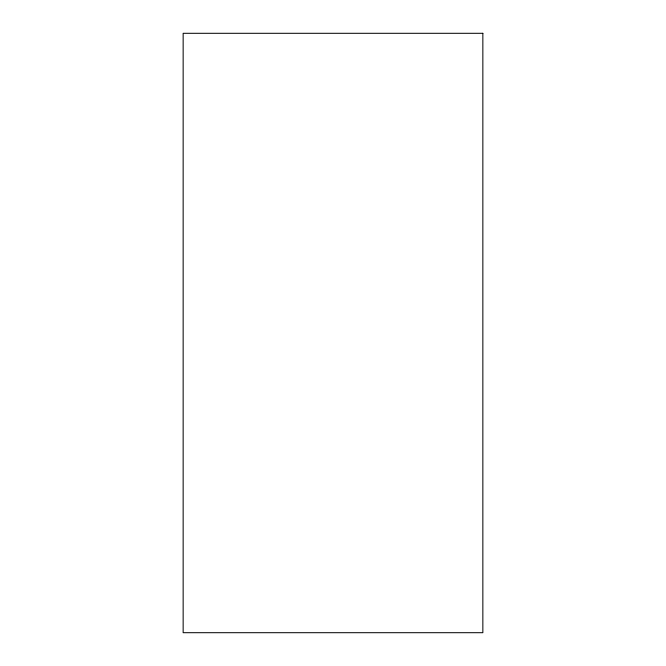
<?xml version="1.0" encoding="UTF-8"?>
<svg xmlns="http://www.w3.org/2000/svg" width="666" height="666" viewBox="0 0 666 666"><rect width="100%" height="100%" fill="white"/><g stroke="black" fill="none" stroke-linecap="round" stroke-linejoin="round"><path stroke-width="1" d="M482.85 33.3L183.15 33.3L183.15 632.7L482.85 632.7L482.85 33.3"/></g></svg>
